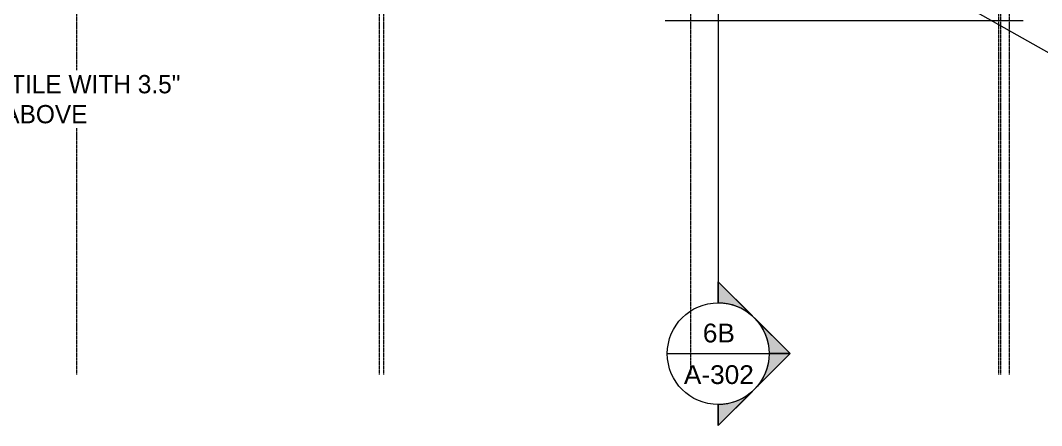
# Model space of a CAD drawing. Header units: inches. Extents: x 21035 to 27089, y -23277 to -20247.
# Drawn here: x 25349 to 26312, y -23276 to -22893 of the extents above; entities that cross this region are included whole.
import ezdxf

# ---------------------------------------------------------------- set-up
doc = ezdxf.new("R2010")
doc.units = ezdxf.units.IN
doc.header["$MEASUREMENT"] = 0
doc.linetypes.add('Grid Line 1_2_', pattern=[0.875, 0.5, -0.125, 0.125, -0.125])
for name, color, linetype, lineweight in [('A-ANNO-IDEN', 131, 'Continuous', 9), ('A-ROOF-OTLN', 132, 'Continuous', 9), ('G-ANNO-SYMB', 111, 'Continuous', 9), ('S-GRID', 1, 'Continuous', 9)]:
    doc.layers.add(name, color=color, linetype=linetype, lineweight=lineweight)
doc.styles.add('Arial_1', font='arial.ttf', dxfattribs={"height": 17.703593})
doc.styles.add('Century Gothic', font='GOTHIC.TTF', dxfattribs={"height": 17.245342})

# ---------------------------------------------------------------- blocks, each defined once
blk = doc.blocks.new('Section - Section Head - Filled-1526-RCP - First Floor')
at = {"layer": 'G-ANNO-SYMB'}
h = blk.add_hatch(color=256, dxfattribs=at)
edge = h.paths.add_edge_path(flags=0)
edge.add_line((-0.4268, 0.1768), (-0.25, 0.3536))
edge.add_line((-0.25, 0.3536), (-0.25, 0.25))
edge.add_arc((-0.25, 0), 0.25, 90, 135)
h = blk.add_hatch(color=256, dxfattribs=at)
edge = h.paths.add_edge_path(flags=0)
edge.add_arc((-0.25, 0), 0.25, 45, 90)
edge.add_line((-0.25, 0.25), (-0.25, 0.3536))
edge.add_line((-0.25, 0.3536), (-0.0732, 0.1768))
h = blk.add_hatch(color=256, dxfattribs=at)
edge = h.paths.add_edge_path(flags=0)
edge.add_arc((-0.25, 0), 0.2503, 137.9216, 180)
edge.add_line((-0.5003, 0), (-0.6036, 0))
edge.add_line((-0.6036, 0), (-0.4358, 0.1678))
h = blk.add_hatch(color=256, dxfattribs=at)
edge = h.paths.add_edge_path(flags=0)
edge.add_line((-0.0642, 0.1678), (0.1036, 0))
edge.add_line((0.1036, 0), (0.0003, 0))
edge.add_arc((-0.25, 0), 0.2503, 0, 42.0784)
for p, q in [((-0.25, 0.3536), (-0.6036, 0)), ((-0.25, 0.3536), (-0.4268, 0.1768)), ((-0.25, 0.3536), (0.1036, 0)), ((-0.25, 0.25), (-0.25, 0.3536)), ((-0.0732, 0.1768), (-0.25, 0.3536)), ((-0.25, 0.3536), (-0.25, 0.25)), ((-0.4358, 0.1678), (-0.6036, 0)), ((0.1036, 0), (-0.0642, 0.1678)), ((-0.6036, 0), (-0.5003, 0)), ((0.0003, 0), (0.1036, 0)), ((-0.5, 0), (-0.6036, 0)), ((0, 0), (0.1036, 0))]:
    blk.add_line(p, q, dxfattribs=at)
for radius, start, end in [(0.25, 360, 180), (0.25, 90, 135), (0.25, 45, 90), (0.2503, 137.9216, 180), (0.2503, 0, 42.0784), (0.25, 180, 360)]:
    blk.add_arc((-0.25, 0), radius, start, end, dxfattribs=at)

msp = doc.modelspace()

# ---------------------------------------------------------------- linework, layer by layer
at = {"layer": 'A-ANNO-IDEN', "color": 163}
msp.add_line((26220.91517, -22868.53837), (26587.02692, -23075.76699), dxfattribs=at)
at = {"layer": 'A-ROOF-OTLN', "color": 8}
msp.add_line((25956.89023, -22893.16462), (26294.39023, -22893.16462), dxfattribs=at)
at = {"layer": 'G-ANNO-SYMB'}
for p, q in [((26006.81696, -20363.10083), (26006.81696, -23159.64997)), ((25958.81696, -23207.64997), (26054.81696, -23207.64997))]:
    msp.add_line(p, q, dxfattribs=at)
at = {"layer": 'S-GRID', "linetype": 'Grid Line 1_2_'}
for p, q in [((25401.89023, -23227.3711), (25401.89023, -20361.60083)), ((25401.89023, -23227.3711), (25401.89023, -20361.60083)), ((25687.39023, -23227.3711), (25687.39023, -20361.60083)), ((25691.39023, -23227.3711), (25691.39023, -20361.60083)), ((25691.39023, -23227.3711), (25691.39023, -20361.60083)), ((25980.89023, -23227.3711), (25980.89023, -20361.60083)), ((25980.89023, -23227.3711), (25980.89023, -20361.60083)), ((26271.39023, -23227.3711), (26271.39023, -20361.60083)), ((26273.39023, -23227.3711), (26273.39023, -20361.60083)), ((26281.39023, -23227.3711), (26281.39023, -20361.60083)), ((26281.39023, -23227.3711), (26281.39023, -20361.60083))]:
    msp.add_line(p, q, dxfattribs=at)

# ---------------------------------------------------------------- block references
at = {"layer": 'G-ANNO-SYMB', "extrusion": (0, 0, -1), "xscale": 191.9999999999999, "yscale": 191.9999999999999, "zscale": 191.9999999999999, "rotation": 90.00000000000053}
msp.add_blockref('Section - Section Head - Filled-1526-RCP - First Floor', (-26006.81696, -23159.64997), dxfattribs=at)

# ---------------------------------------------------------------- texts
at = {"layer": 'G-ANNO-SYMB', "char_height": 17.703593, "attachment_point": 2, "line_spacing_factor": 0.938532, "style": 'Arial_1'}
for s, insert, width in [('6B', (26007.4317, -23179.31172), 36.072), ('A-302', (26007.4317, -23218.58421), 78.624)]:
    msp.add_mtext(s, dxfattribs=dict(at, insert=insert, width=width))

# ---------------------------------------------------------------- next in the draw order: texts
at = {"layer": 'A-ANNO-IDEN', "insert": (25122.33801, -22944.70464), "char_height": 17.2453416, "width": 437.184, "attachment_point": 1, "line_spacing_factor": 0.984117, "style": 'Century Gothic', "bg_fill": 3, "box_fill_scale": 1.25, "bg_fill_color": 0, "bg_fill_transparency": 0}
msp.add_mtext('(2X2) ACOUSTICAL TILE WITH 3.5"\\PBATT INSULATION ABOVE', dxfattribs=at)

doc.saveas('drawing.dxf')
